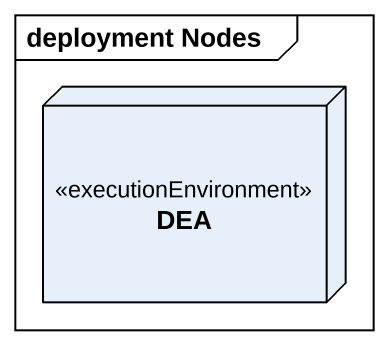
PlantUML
@startuml
mainframe deployment Nodes
node DEA <<executionEnvironment>>
@enduml
